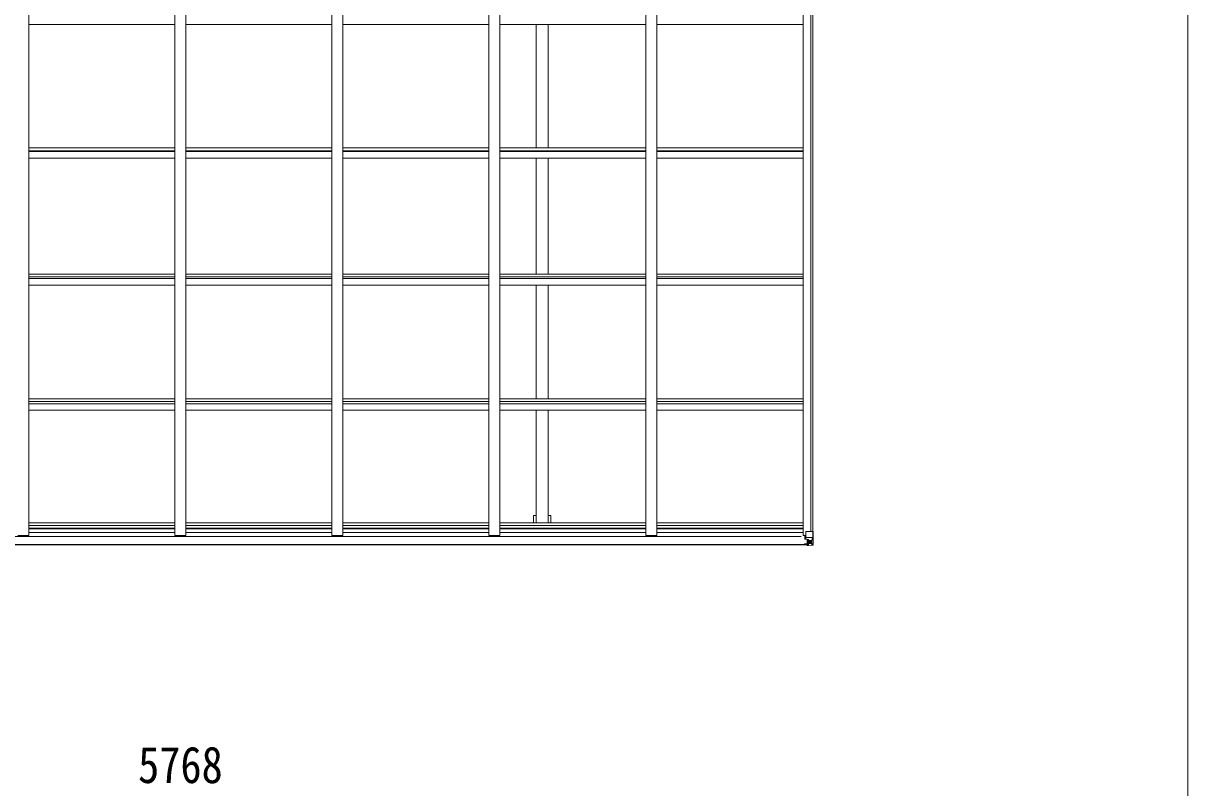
# Model space of a CAD drawing. Units: millimetres at full size; details may follow other scales. Extents: x -9783 to 9892, y -6828 to 6752.
# Drawn here: x 4088 to 9397, y 80 to 3565 of the extents above; entities that cross this region are included whole.
import ezdxf
from ezdxf.enums import TextEntityAlignment as Align

# ---------------------------------------------------------------- set-up
doc = ezdxf.new("R2010")
doc.units = ezdxf.units.MM
doc.header["$LTSCALE"] = 35
for name, color, linetype, lineweight in [('0-1_本体', 4, 'Continuous', 9), ('0-2_部品', 7, 'Continuous', 9), ('0-A_寸法', 6, 'Continuous', 9), ('F-0_240', 7, 'Continuous', 9)]:
    doc.layers.add(name, color=color, linetype=linetype, lineweight=lineweight)
doc.styles.add('ＭＳ ゴシック', font='')
doc.styles.get('ＭＳ ゴシック').set_extended_font_data('MS Gothic')

msp = doc.modelspace()

# ---------------------------------------------------------------- linework, layer by layer
at = {"layer": '0-1_本体'}
for p, q in [((4113.08, 1229.64), (4113.08, 5946.01)), ((4779.08, 1229.64), (4779.08, 5946.01)), ((4829.08, 1229.64), (4829.08, 5946.01)), ((5495.08, 1229.64), (5495.08, 5946.01)), ((5545.08, 1229.64), (5545.08, 5946.01)), ((6211.08, 1229.64), (6211.08, 5946.01)), ((6261.08, 1229.64), (6261.08, 5946.01)), ((6927.08, 1229.64), (6927.08, 5946.01)), ((6977.08, 1229.64), (6977.08, 5946.01)), ((7643.08, 1229.64), (7643.08, 5946.01)), ((7678.26, 1248.11), (7678.26, 5927.54)), ((7688.08, 1248.11), (7688.08, 5927.54)), ((4113.08, 3559.83), (4779.08, 3559.83)), ((4829.08, 3559.83), (5495.08, 3559.83)), ((5545.08, 3559.83), (6211.08, 3559.83)), ((6261.08, 3559.83), (6927.08, 3559.83)), ((6426.58, 2997.19), (6426.58, 3559.83)), ((6481.58, 2997.19), (6481.58, 3559.83)), ((6977.08, 3559.83), (7643.08, 3559.83)), ((4113.08, 2997.19), (4779.08, 2997.19)), ((4113.08, 2984.17), (4779.08, 2984.17)), ((4113.08, 2980.33), (4779.08, 2980.33)), ((4829.08, 2997.19), (5495.08, 2997.19)), ((4829.08, 2984.17), (5495.08, 2984.17)), ((4829.08, 2980.33), (5495.08, 2980.33)), ((5545.08, 2997.19), (6211.08, 2997.19)), ((5545.08, 2984.17), (6211.08, 2984.17)), ((5545.08, 2980.33), (6211.08, 2980.33)), ((6261.08, 2997.19), (6927.08, 2997.19)), ((6261.08, 2984.17), (6927.08, 2984.17)), ((6261.08, 2980.33), (6927.08, 2980.33)), ((6977.08, 2997.19), (7643.08, 2997.19)), ((6977.08, 2984.17), (7643.08, 2984.17)), ((6977.08, 2980.33), (7643.08, 2980.33)), ((4113.08, 2950.53), (4779.08, 2950.53)), ((4829.08, 2950.53), (5495.08, 2950.53)), ((5545.08, 2950.53), (6211.08, 2950.53)), ((6261.08, 2950.53), (6927.08, 2950.53)), ((6426.58, 2421.83), (6426.58, 2950.53)), ((6481.58, 2421.83), (6481.58, 2950.53)), ((6977.08, 2950.53), (7643.08, 2950.53)), ((4113.08, 2421.83), (4779.08, 2421.83)), ((4113.08, 2408.88), (4779.08, 2408.88)), ((4113.08, 2401.48), (4779.08, 2401.48)), ((4829.08, 2421.83), (5495.08, 2421.83)), ((4829.08, 2408.88), (5495.08, 2408.88)), ((4829.08, 2401.48), (5495.08, 2401.48)), ((5545.08, 2421.83), (6211.08, 2421.83)), ((5545.08, 2408.88), (6211.08, 2408.88)), ((5545.08, 2401.48), (6211.08, 2401.48)), ((6261.08, 2421.83), (6927.08, 2421.83)), ((6261.08, 2408.88), (6927.08, 2408.88)), ((6261.08, 2401.48), (6927.08, 2401.48)), ((6977.08, 2421.83), (7643.08, 2421.83)), ((6977.08, 2408.88), (7643.07, 2408.88)), ((6977.08, 2401.48), (7643.08, 2401.48)), ((4113.08, 2372.07), (4779.08, 2372.07)), ((4829.08, 2372.07), (5495.08, 2372.07)), ((5545.08, 2372.07), (6211.08, 2372.07)), ((6261.08, 2372.07), (6927.08, 2372.07)), ((6426.58, 1853.46), (6426.58, 2372.07)), ((6481.58, 1853.46), (6481.58, 2372.07)), ((6977.08, 2372.07), (7643.08, 2372.07)), ((4113.08, 1853.46), (4779.08, 1853.46)), ((4113.08, 1840.62), (4779.08, 1840.62)), ((4113.08, 1830.47), (4779.08, 1830.47)), ((4829.08, 1853.46), (5495.08, 1853.46)), ((4829.08, 1840.62), (5495.08, 1840.62)), ((4829.08, 1830.47), (5495.08, 1830.47)), ((5545.08, 1853.46), (6211.08, 1853.46)), ((5545.08, 1840.62), (6211.08, 1840.62)), ((5545.08, 1830.47), (6211.08, 1830.47)), ((6261.08, 1853.46), (6927.08, 1853.46)), ((6261.08, 1840.62), (6927.08, 1840.62)), ((6261.08, 1830.47), (6927.08, 1830.47)), ((6977.08, 1853.46), (7643.08, 1853.46)), ((6977.08, 1840.62), (7643.08, 1840.62)), ((6977.08, 1830.47), (7643.08, 1830.47)), ((4113.08, 1801.5), (4779.08, 1801.5)), ((4829.08, 1801.5), (5495.08, 1801.5)), ((5545.08, 1801.5), (6211.08, 1801.5)), ((6261.08, 1801.5), (6927.08, 1801.5)), ((6426.58, 1288.51), (6426.58, 1801.5)), ((6481.58, 1288.51), (6481.58, 1801.5)), ((6977.08, 1801.5), (7643.08, 1801.5)), ((4113.08, 1288.51), (4779.08, 1288.51)), ((4113.08, 1275.68), (4779.08, 1275.68)), ((4829.08, 1288.51), (5495.08, 1288.51)), ((4829.08, 1275.68), (5495.08, 1275.68)), ((5545.08, 1288.51), (6211.08, 1288.51)), ((5545.08, 1275.68), (6211.08, 1275.68)), ((6261.08, 1288.51), (6927.08, 1288.51)), ((6261.08, 1275.68), (6927.08, 1275.68)), ((6414.58, 1321.34), (6426.58, 1321.34)), ((6414.58, 1321.34), (6414.58, 1288.51)), ((6493.58, 1321.34), (6481.58, 1321.34)), ((6493.58, 1321.34), (6493.58, 1288.51)), ((6977.08, 1288.51), (7643.08, 1288.51)), ((6977.08, 1275.68), (7643.08, 1275.68)), ((7634.08, 1226.32), (1974.08, 1226.32)), ((4063.08, 1229.64), (4113.08, 1229.64)), ((4113.08, 1264.34), (4779.08, 1264.34)), ((4113.08, 1260.55), (4779.08, 1260.55)), ((4113.08, 1244.6), (4779.08, 1244.6)), ((4779.08, 1229.64), (4829.08, 1229.64)), ((4829.08, 1264.34), (5495.08, 1264.34)), ((4829.08, 1260.55), (5495.08, 1260.55)), ((4829.08, 1244.6), (5495.08, 1244.6)), ((5495.08, 1229.64), (5545.08, 1229.64)), ((5545.08, 1264.34), (6211.08, 1264.34)), ((5545.08, 1260.55), (6211.08, 1260.55)), ((5545.08, 1244.6), (6211.08, 1244.6)), ((6211.08, 1229.64), (6261.08, 1229.64)), ((6261.08, 1264.34), (6927.08, 1264.34)), ((6261.08, 1260.55), (6927.08, 1260.55)), ((6261.08, 1244.6), (6927.08, 1244.6)), ((6927.08, 1229.64), (6977.08, 1229.64)), ((6977.08, 1264.34), (7643.08, 1264.34)), ((6977.08, 1260.55), (7643.08, 1260.55)), ((6977.08, 1244.6), (7643.08, 1244.6)), ((7643.08, 1229.64), (7656.08, 1229.64)), ((1941.58, 1189.77), (7666.58, 1189.77)), ((1941.58, 1187.34), (7666.58, 1187.34))]:
    msp.add_line(p, q, dxfattribs=at)
at = {"layer": '0-2_部品'}
for p, q in [((7651.58, 1229.64), (7651.58, 1213.24)), ((7651.58, 1225.11), (7656.08, 1225.11)), ((7656.08, 1247.11), (7656.08, 1214.01)), ((7680.08, 1221.44), (7656.08, 1221.44)), ((7687.24, 1248.11), (7657.08, 1248.11)), ((7686.69, 1221.23), (7680.08, 1221.44)), ((7686.69, 1221.23), (7682.55, 1209.14)), ((7687.24, 1248.11), (7687.24, 1187.52)), ((7650.08, 1192.09), (7650.08, 1191.98)), ((7650.08, 1190.41), (7650.08, 1191.98)), ((7650.08, 1190.41), (7650.08, 1189.77)), ((7651.08, 1190.41), (7650.08, 1190.41)), ((7651.08, 1189.77), (7651.08, 1190.41)), ((7656.08, 1190.41), (7651.08, 1190.41)), ((7652.58, 1214.97), (7651.58, 1214.96)), ((7651.58, 1213.24), (7652.58, 1213.23)), ((7656.63, 1213.2), (7652.58, 1213.23)), ((7656.28, 1186.91), (7654.59, 1187.34)), ((7656.08, 1192.02), (7666.08, 1192.1)), ((7656.08, 1192.02), (7656.08, 1190.41)), ((7656.28, 1186.91), (7656.58, 1186.91)), ((7656.58, 1186.91), (7656.58, 1187.34)), ((7656.91, 1213.75), (7667.26, 1212.1)), ((7656.91, 1213.12), (7656.91, 1213.75)), ((7667.26, 1211.47), (7656.91, 1213.12)), ((7658.08, 1190.18), (7666.08, 1190.18)), ((7658.08, 1190.15), (7666.08, 1190.15)), ((7661.58, 1186.52), (7661.58, 1187.34)), ((7661.58, 1186.52), (7666.58, 1186.61)), ((7661.58, 1186.11), (7661.58, 1186.52)), ((7661.58, 1186.11), (7661.58, 1185.6)), ((7668.08, 1185.99), (7661.58, 1185.6)), ((7661.58, 1185.6), (7661.58, 1184.71)), ((7661.58, 1184.71), (7668.08, 1185.11)), ((7662.58, 1212.21), (7662.58, 1192.24)), ((7662.58, 1204.31), (7666.58, 1204.31)), ((7662.58, 1196.11), (7666.58, 1196.11)), ((7666.47, 1192.48), (7662.58, 1192.48)), ((7666.09, 1192.1), (7666.08, 1192.1)), ((7666.08, 1190.15), (7666.08, 1192.1)), ((7666.08, 1191.18), (7666.58, 1191.18)), ((7666.09, 1192.27), (7666.09, 1192.1)), ((7666.58, 1207.91), (7668.08, 1207.91)), ((7666.58, 1194.35), (7668.08, 1194.35)), ((7666.58, 1190.82), (7668.08, 1190.82)), ((7667.26, 1212.1), (7667.26, 1211.47)), ((7668.08, 1211.21), (7668.08, 1185.11)), ((7680.08, 1207.91), (7668.08, 1207.91)), ((7669.08, 1194.35), (7668.08, 1194.35)), ((7680.08, 1194.35), (7668.08, 1194.35)), ((7668.08, 1185.22), (7680.08, 1186.01)), ((7674.6, 1201.55), (7674.6, 1202.51)), ((7680.08, 1207.91), (7680.08, 1207.91)), ((7680.08, 1207.91), (7682.42, 1207.88)), ((7682.42, 1194.41), (7680.08, 1194.35)), ((7680.17, 1186.01), (7688.1, 1186.49)), ((7682.42, 1207.88), (7682.42, 1194.41)), ((7683.27, 1190.9), (7686, 1187.23)), ((7687.24, 1187.46), (7687.24, 1187.52)), ((7689.14, 1186.44), (7689.14, 1186.4)), ((7689.14, 1186.4), (7689.14, 1186.4)), ((7690.08, 1187.4), (7690.08, 1187.44))]:
    msp.add_line(p, q, dxfattribs=at)
for points in [[(7690.08, 1187.44), (7690.08, 1248.11), (7687.24, 1248.11)], [(7656.08, 1192.02), (7656.08, 1192.03), (7650.08, 1191.98)], [(7651.08, 1192.14), (7666.08, 1192.27), (7666.09, 1192.27)], [(7652.58, 1213.23), (7652.58, 1214.97), (7656.08, 1214.98)], [(7666.08, 1191.18), (7658.08, 1191.18), (7658.08, 1189.77)], [(7661.58, 1186.11), (7666.58, 1186.11), (7666.58, 1211.57)], [(7689.14, 1186.4), (7680.08, 1185.84), (7668.08, 1185.11)], [(7673.64, 1199.63), (7672.68, 1199.63), (7672.68, 1200.59), (7673.64, 1200.59)], [(7674.6, 1202.51), (7675.56, 1202.51), (7675.56, 1201.55)], [(7675.56, 1198.67), (7675.56, 1197.71), (7674.6, 1197.71), (7674.6, 1198.67)], [(7676.52, 1200.59), (7677.48, 1200.59), (7677.48, 1199.63), (7676.52, 1199.63)]]:
    msp.add_lwpolyline(points, dxfattribs=at)
msp.add_circle((7675.08, 1200.11), 5.3, dxfattribs=at)
for centre, radius, start, end in [((7657.08, 1247.11), 1, 90, 180), ((7650.95, 1184.45), 7.69, 88.96999, 96.43426), ((7657.02, 1214.68), 0.937, 182.32209, 263.26766), ((7657.02, 1214.05), 0.937, 182.32209, 263.26766), ((7666.08, 1192.61), 0.5, 270.52895, 0.04464), ((7666.08, 1189.68), 0.5, 0.00109, 90.00109), ((7666.08, 1189.65), 0.5, 359.99802, 89.99691), ((7666.07, 1192.78), 0.513, 271.88028, 1.04707), ((7667.15, 1211.17), 0.937, 2.32209, 83.26766), ((7667.15, 1210.53), 0.937, 2.32209, 83.26766), ((7673.64, 1201.55), 0.96, 270, 0), ((7673.64, 1198.67), 0.96, 0, 90), ((7676.52, 1201.55), 0.96, 180, 270), ((7676.52, 1198.67), 0.96, 90, 180), ((7685.96, 1187.4), 1.28, 311.17831, 2.45895), ((7687.93, 1173.79), 12.7, 89.24466, 95.10311), ((7689.08, 1187.44), 0.999, 273.4424, 359.95083), ((7689.08, 1187.4), 0.999, 273.4424, 359.95083), ((7689.08, 1187.4), 1, 273.50017, 0.00079)]:
    msp.add_arc(centre, radius, start, end, dxfattribs=at)
for centre, major_axis, ratio, start_param, end_param in [((7685.97, 1218.88), (-0.85, -2.32), 0.403757, 2.3087461, 3.2744049), ((7761.83, 1194.35), (-81.75, 0), 0.061163, 0, 0.0007725), ((7683.82, 1207.86), (0, -3), 0.468246, 4.2703918, 4.7058971), ((7685.29, 1194.49), (-0.03, -5), 0.573921, 4.7320603, 5.5159136), ((7686.95, 1189.42), (0.02, -3), 0.466854, 5.5234897, 6.1575023), ((7687.14, 1186.32), (-2, -0.12), 0.060933, 3.1378449, 4.2119296), ((7488.14, 1174.09), (-201, -12.36), 0.060933, 3.1373463, 3.1378449)]:
    msp.add_ellipse(centre, major_axis=major_axis, ratio=ratio, start_param=start_param, end_param=end_param, dxfattribs=at)
at = {"layer": 'F-0_240', "color": 5}
msp.add_line((9396.97, 6751.9), (9396.97, -6828.1), dxfattribs=at)

# ---------------------------------------------------------------- texts
at = {"layer": '0-A_寸法', "color": 7, "style": 'ＭＳ ゴシック', "width": 0.85}
msp.add_text('5768', height=166.8, dxfattribs=at).set_placement((4611.58, 51.47), align=Align.BOTTOM_LEFT)

doc.saveas('drawing.dxf')
